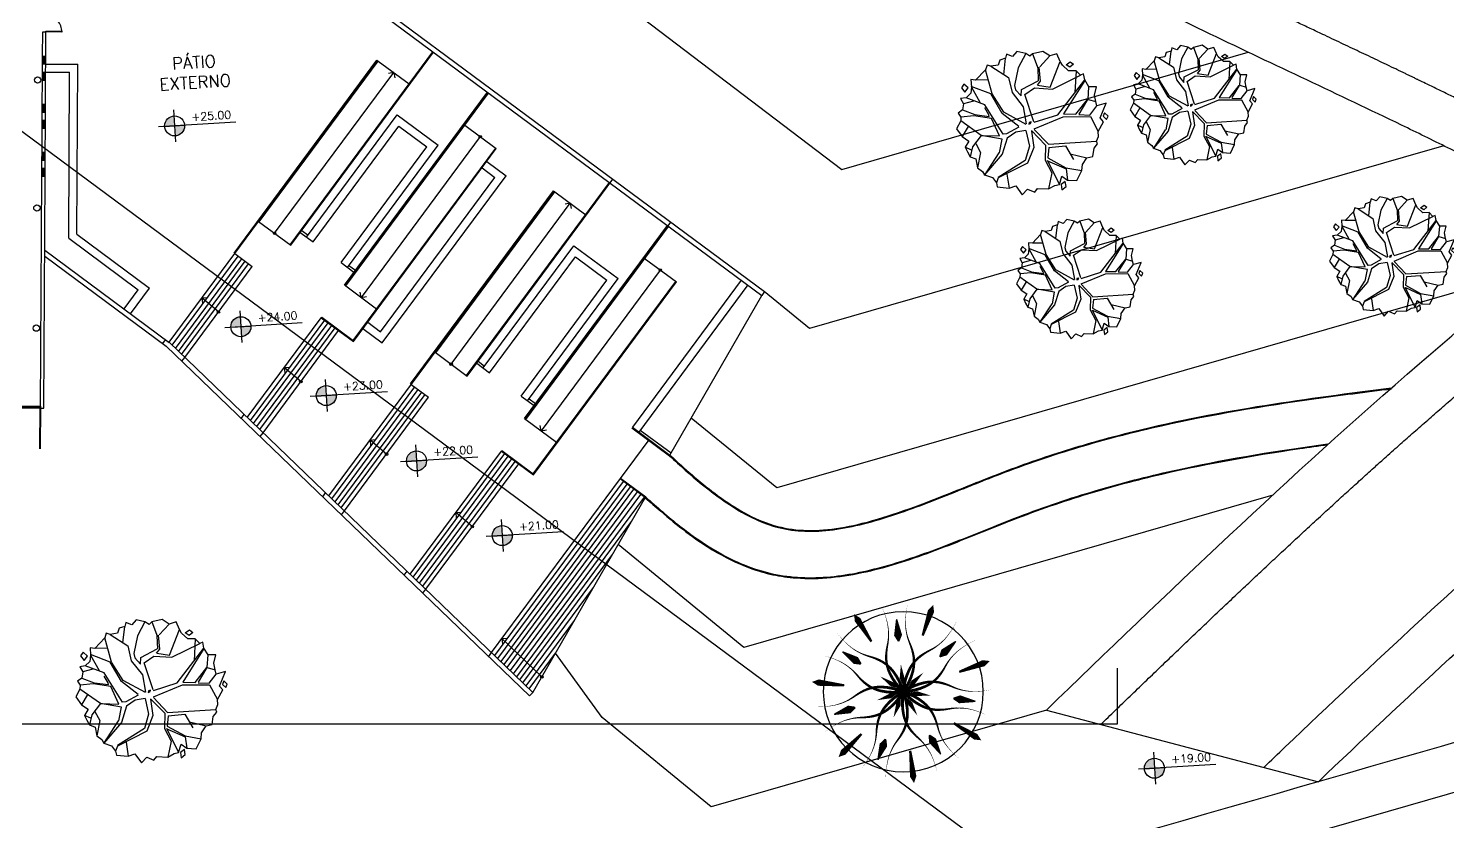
# Model space of a CAD drawing. Header units: millimetres. Extents: x 55520 to 96084, y -58491 to -49645.
# Drawn here: x 61854.9 to 61943.6, y -57642.3 to -57592.8 of the extents above; entities that cross this region are included whole.
import ezdxf
from ezdxf.enums import TextEntityAlignment as Align

# ---------------------------------------------------------------- set-up
doc = ezdxf.new("R2010")
doc.units = ezdxf.units.MM
for name, color, linetype in [('Alvenaria Corte', 30, 'Continuous'), ('Alvenaria Vista', 40, 'Continuous'), ('ARQ-COTAS', 1, 'Continuous'), ('ARQ-SÍMBOLOS', 2, 'Continuous'), ('ARQ-TEXTO2', 2, 'Continuous'), ('ARQ-TEXTO3', 3, 'Continuous'), ('Caminhos Principais', 13, 'Continuous'), ('Curvas de Nível', 10, 'Continuous'), ('Edificações', 6, 'Continuous'), ('Esquadrias', 241, 'Continuous'), ('Limite Terreno', 20, 'Continuous'), ('Linha Fina', 100, 'Continuous'), ('Pilares', 181, 'Continuous'), ('Árvores Existentes', 114, 'Continuous')]:
    doc.layers.add(name, color=color, linetype=linetype)
doc.styles.add('ATTR', font='romans.shx', dxfattribs={"width": 0.8, "height": 0.470416})
doc.styles.add('ROMANS', font='romans.shx')

# ---------------------------------------------------------------- blocks, each defined once
blk = doc.blocks.new('árvore_media')
for p, q in [((55225.381, -51940.374), (55225.536, -51939.525)), ((55226.592, -51939.352), (55226.154, -51940.062)), ((55226.948, -51939.383), (55227.191, -51940.176)), ((55227.285, -51940.084), (55227.836, -51939.546)), ((55224.565, -51940.6), (55223.903, -51940.572)), ((55224.719, -51941.335), (55224.455, -51940.062)), ((55224.742, -51939.893), (55225.624, -51940.543)), ((55225.624, -51940.543), (55225.757, -51941.335)), ((55226.154, -51940.062), (55225.911, -51940.968)), ((55227.169, -51940.798), (55227.191, -51940.119)), ((55227.235, -51940.091), (55227.257, -51940.826)), ((55227.765, -51941.166), (55228.36, -51939.864)), ((55229.155, -51940.402), (55229.022, -51941.533)), ((55224.653, -51941.335), (55223.66, -51940.883)), ((55223.66, -51940.911), (55224.057, -51941.731)), ((55225.911, -51940.968), (55225.955, -51941.194)), ((55225.955, -51941.194), (55226.22, -51941.533)), ((55226.22, -51941.533), (55226.264, -51941.194)), ((55226.264, -51941.194), (55227.147, -51940.798)), ((55226.419, -51941.477), (55226.948, -51941.166)), ((55226.948, -51941.166), (55227.875, -51941.279)), ((55227.257, -51940.826), (55227.08, -51941.024)), ((55227.103, -51941.024), (55227.765, -51941.166)), ((55227.875, -51941.279), (55229.375, -51940.656)), ((55228.073, -51942.637), (55229.574, -51940.911)), ((55229.574, -51940.939), (55228.36, -51942.608)), ((55229.684, -51941.929), (55229.773, -51941.279)), ((55223.131, -51942.071), (55223.749, -51942.354)), ((55223.726, -51941.646), (55223.197, -51941.76)), ((55224.3, -51941.873), (55223.351, -51941.449)), ((55225.161, -51943.457), (55224.3, -51941.873)), ((55224.477, -51942.41), (55224.3, -51942.043)), ((55225.183, -51942.382), (55224.653, -51941.335)), ((55225.271, -51942.325), (55224.719, -51941.335)), ((55225.757, -51941.335), (55226.286, -51942.099)), ((55226.794, -51942.919), (55226.419, -51941.477)), ((55229, -51942.665), (55229.662, -51941.929)), ((55229.662, -51941.929), (55229.155, -51942.665)), ((55229.684, -51941.929), (55230.081, -51942.071)), ((55224.013, -51943.457), (55222.998, -51942.637)), ((55223.704, -51942.41), (55223.02, -51942.439)), ((55224.609, -51942.608), (55223.704, -51942.41)), ((55223.749, -51942.354), (55224.499, -51942.495)), ((55224.499, -51942.495), (55224.477, -51942.41)), ((55224.962, -51943.542), (55224.609, -51942.608)), ((55225.999, -51943.117), (55225.183, -51942.382)), ((55226.396, -51943.033), (55225.271, -51942.325)), ((55226.286, -51942.099), (55226.396, -51943.004)), ((55226.794, -51943.287), (55228.338, -51942.75)), ((55226.816, -51942.948), (55228.073, -51942.637)), ((55228.338, -51942.75), (55229.75, -51942.835)), ((55228.36, -51942.608), (55229, -51942.665)), ((55229.155, -51942.693), (55229.728, -51942.75)), ((55229.728, -51942.75), (55230.126, -51942.297)), ((55223.373, -51942.948), (55223.02, -51943.457)), ((55224.013, -51943.457), (55223.528, -51944.023)), ((55225.095, -51943.712), (55224.013, -51943.457)), ((55224.035, -51943.457), (55224.962, -51943.542)), ((55225.337, -51943.457), (55225.161, -51943.457)), ((55225.999, -51943.146), (55225.337, -51943.457)), ((55225.823, -51943.4), (55225.359, -51943.683)), ((55226.352, -51943.344), (55225.823, -51943.4)), ((55226.352, -51943.344), (55226.485, -51944.164)), ((55226.639, -51943.372), (55227.323, -51944.164)), ((55226.639, -51943.4), (55226.705, -51944.249)), ((55226.794, -51943.316), (55227.478, -51944.136)), ((55229.75, -51942.835), (55230.104, -51943.627)), ((55223.462, -51944.192), (55223.153, -51944.023)), ((55223.528, -51944.023), (55223.373, -51944.532)), ((55223.704, -51943.853), (55223.925, -51944.334)), ((55224.918, -51944.419), (55225.095, -51943.712)), ((55225.359, -51943.683), (55225.05, -51944.504)), ((55226.485, -51944.164), (55226.22, -51944.9)), ((55226.705, -51944.249), (55226.33, -51945.041)), ((55227.323, -51944.164), (55227.257, -51944.956)), ((55227.478, -51944.136), (55229.993, -51944.136)), ((55227.5, -51944.306), (55228.36, -51944.277)), ((55228.36, -51944.277), (55228.735, -51945.013)), ((55223.925, -51944.334), (55223.726, -51945.126)), ((55224.057, -51945.55), (55224.896, -51944.419)), ((55225.05, -51944.504), (55224.057, -51945.522)), ((55226.22, -51944.9), (55224.764, -51945.692)), ((55227.257, -51944.956), (55227.566, -51945.635)), ((55227.367, -51944.956), (55227.919, -51946.258)), ((55227.389, -51944.985), (55228.316, -51945.465)), ((55227.5, -51944.306), (55227.411, -51944.843)), ((55227.411, -51944.843), (55228.316, -51945.409)), ((55228.581, -51944.702), (55229.442, -51944.956)), ((55224.764, -51945.72), (55224.653, -51945.975)), ((55226.33, -51945.041), (55224.764, -51945.72)), ((55225.227, -51945.55), (55225.293, -51946.286)), ((55227.566, -51945.635), (55227.345, -51946.456)), ((55228.316, -51945.409), (55229.133, -51945.607)), ((55228.316, -51945.465), (55228.36, -51946.059))]:
    blk.add_line(p, q)
for points in [[(55223.903, -51940.572), (55223.663, -51940.526), (55223.66, -51940.911), (55223.608, -51941.233), (55223.351, -51941.449), (55223.056, -51941.48), (55223.197, -51941.76), (55223.131, -51942.071), (55222.891, -51942.223), (55223.02, -51942.439), (55222.998, -51942.637), (55222.753, -51943.036), (55223.02, -51943.457), (55223.36, -51943.708), (55223.153, -51944.023), (55223.249, -51944.274), (55223.373, -51944.532), (55223.663, -51944.663), (55223.726, -51945.126), (55223.966, -51945.335), (55224.057, -51945.522), (55224.463, -51945.688), (55224.653, -51945.975), (55224.684, -51946.183), (55225.293, -51946.286), (55225.649, -51946.183), (55225.952, -51946.678), (55226.256, -51946.395), (55226.614, -51946.572), (55226.78, -51946.395), (55227.345, -51946.456), (55227.69, -51946.289), (55227.919, -51946.258), (55228.076, -51945.83), (55228.36, -51946.059), (55228.849, -51946.113), (55229.133, -51945.607), (55229.18, -51945.299), (55229.442, -51944.956), (55229.759, -51944.91), (55229.841, -51944.486), (55230.035, -51944.274), (55229.993, -51944.136), (55230.117, -51943.885), (55230.104, -51943.627), (55230.421, -51943.142), (55230.255, -51942.93), (55230.614, -51942.188), (55230.126, -51942.297), (55230.081, -51942.071), (55230.035, -51941.728), (55230.172, -51941.304), (55229.773, -51941.279), (55229.574, -51940.911), (55229.538, -51940.596), (55229.375, -51940.656), (55229.155, -51940.402), (55228.766, -51940.384), (55228.462, -51940.066), (55228.36, -51939.864), (55228.214, -51939.465), (55227.836, -51939.546), (55227.497, -51939.288), (55226.948, -51939.383), (55226.807, -51939.5), (55226.592, -51939.352), (55226.145, -51939.217), (55225.897, -51939.465), (55225.594, -51939.323), (55225.536, -51939.525), (55225.235, -51939.606), (55225.125, -51939.854), (55224.742, -51939.893), (55224.546, -51939.818), (55224.455, -51940.062)], [(55228.653, -51940.062), (55228.873, -51939.921), (55229.05, -51940.062), (55228.851, -51940.204)], [(55223.277, -51940.738), (55223.139, -51940.915), (55223.304, -51941.162), (55223.498, -51940.95)], [(55230.503, -51942.683), (55230.421, -51942.859), (55230.586, -51943.036), (55230.669, -51942.859)], [(55226.661, -51942.919), (55226.551, -51942.948), (55226.529, -51943.033), (55226.617, -51943.004)], [(55228.239, -51946.123), (55228.018, -51946.265), (55228.04, -51946.547), (55228.261, -51946.378)]]:
    blk.add_lwpolyline(points, close=True)
at = {"style": 'ATTR', "width": 0.8, "flags": 9}
blk.add_attdef('ESTCODE', (55226.661, -51942.919), '', height=0.0000158, dxfattribs=at)
blk = doc.blocks.new('tree 24')
at = {"flags": 128}
for points in [[(-1.101, 2.65, 0, 0.2, 0), (-1.022, 2.46, 0.2, 0.07, 0), (-0.712, 1.713, 0, 0, 0)], [(0, 0, 0.1, 0.0832, -0.09359), (-0.34, 0.625, 0.0832, 0.07, -0.120632), (-0.379, 1.179, 0.07, 0.0494, -0.042982), (-0.296, 1.499, 0.0494, 0.03, 0.045506), (-0.219, 1.801, 0.03, 0.0165, 0.065495), (-0.206, 2.23, 0.0165, 0, 0.053115), (-0.316, 2.747, 0, 0, 0)], [(0, 0, 0.1, 0.0832, 0.09359), (0.384, 0.599, 0.0832, 0.07, 0.120632), (0.464, 1.148, 0.07, 0.0494, 0.042982), (0.405, 1.473, 0.0494, 0.03, -0.045506), (0.35, 1.78, 0.03, 0.0165, -0.065495), (0.369, 2.209, 0.0165, 0, -0.053115), (0.516, 2.716, 0, 0, 0)], [(0.047, 1.576, 0.05, 0.25, 0), (0.053, 1.775, 0.25, 0.04, 0), (0.068, 2.275, 0, 0, 0)], [(1.385, 2.513, 0, 0.2, 0), (1.286, 2.333, 0.2, 0.07, 0), (0.896, 1.625, 0, 0, 0)], [(0, 0, 0.1, 0.0832, 0.09359), (-0.228, 0.674, 0.0832, 0.07, 0.120632), (-0.608, 1.079, 0.07, 0.0494, 0.042982), (-0.899, 1.235, 0.0494, 0.03, -0.045506), (-1.174, 1.383, 0.03, 0.0165, -0.065495), (-1.497, 1.666, 0.0165, 0, -0.053115), (-1.802, 2.097, 0, 0, 0)], [(0, 0, 0.1, 0.0832, -0.09359), (0.277, 0.655, 0.0832, 0.07, -0.120632), (0.685, 1.031, 0.07, 0.0494, -0.042982), (0.987, 1.166, 0.0494, 0.03, 0.045506), (1.272, 1.294, 0.03, 0.0165, 0.065495), (1.615, 1.552, 0.0165, 0, 0.053115), (1.95, 1.96, 0, 0, 0)], [(0, 0, 0.1, 0.0832, -0.09359), (-0.7, 0.124, 0.0832, 0.07, -0.120632), (-1.158, 0.439, 0.07, 0.0494, -0.042982), (-1.356, 0.703, 0.0494, 0.03, 0.045506), (-1.544, 0.952, 0.03, 0.0165, 0.065495), (-1.872, 1.229, 0.0165, 0, 0.053115), (-2.344, 1.465, 0, 0, 0)], [(-1.203, 1.019, 0.05, 0.25, 0), (-1.355, 1.148, 0.25, 0.04, 0), (-1.737, 1.471, 0, 0, 0)], [(0, 0, 0.1, 0.0832, 0.09359), (0.708, 0.073, 0.0832, 0.07, 0.120632), (1.187, 0.353, 0.07, 0.0494, 0.042982), (1.404, 0.602, 0.0494, 0.03, -0.045506), (1.61, 0.837, 0.03, 0.0165, -0.065495), (1.957, 1.089, 0.0165, 0, -0.053115), (2.445, 1.29, 0, 0, 0)], [(1.261, 0.946, 0.05, 0.25, 0), (1.421, 1.066, 0.25, 0.04, 0), (1.821, 1.366, 0, 0, 0)], [(-2.758, 0.791, 0, 0.2, 0), (-2.561, 0.735, 0.2, 0.07, 0), (-1.783, 0.512, 0, 0, 0)], [(0.005, 0.214, 0, 0.15, 0), (0.011, 0.428, 0.15, 0, 0), (0.021, 0.861, 0, 0, 0)], [(-0.164, 0.137, 0, 0.15, 0), (-0.328, 0.275, 0.15, 0, 0), (-0.66, 0.554, 0, 0, 0)], [(0.17, 0.129, 0, 0.15, 0), (0.341, 0.258, 0.15, 0, 0), (0.687, 0.52, 0, 0, 0)], [(2.828, 0.484, 0, 0.2, 0), (2.626, 0.449, 0.2, 0.07, 0), (1.829, 0.313, 0, 0, 0)], [(0, 0, 0.1, 0.0832, 0.09359), (-0.669, 0.242, 0.0832, 0.07, 0.120632), (-1.222, 0.197, 0.07, 0.0494, 0.042982), (-1.526, 0.067, 0.0494, 0.03, -0.045506), (-1.813, -0.055, 0.03, 0.0165, -0.065495), (-2.236, -0.132, 0.0165, 0, -0.053115), (-2.763, -0.101, 0, 0, 0)], [(0, 0, 0.1, 0.0832, -0.09359), (-0.534, -0.47, 0.0832, 0.07, -0.120632), (-1.065, -0.632, 0.07, 0.0494, -0.042982), (-1.395, -0.622, 0.0494, 0.03, 0.045506), (-1.707, -0.614, 0.03, 0.0165, 0.065495), (-2.128, -0.697, 0.0165, 0, 0.053115), (-2.607, -0.919, 0, 0, 0)], [(0, 0, 0.1, 0.0832, 0.09359), (-0.606, -0.372, 0.0832, 0.07, 0.120632), (-0.916, -0.833, 0.07, 0.0494, 0.042982), (-1.004, -1.151, 0.0494, 0.03, -0.045506), (-1.087, -1.452, 0.03, 0.0165, -0.065495), (-1.291, -1.83, 0.0165, 0, -0.053115), (-1.643, -2.223, 0, 0, 0)], [(0, 0, 0.1, 0.0832, -0.09359), (0.035, -0.711, 0.0832, 0.07, -0.120632), (-0.17, -1.227, 0.07, 0.0494, -0.042982), (-0.384, -1.478, 0.0494, 0.03, 0.045506), (-0.584, -1.717, 0.03, 0.0165, 0.065495), (-0.781, -2.099, 0.0165, 0, 0.053115), (-0.907, -2.612, 0, 0, 0)], [(-0.21, -0.042, 0, 0.15, 0), (-0.419, -0.085, 0.15, 0, 0), (-0.845, -0.171, 0, 0, 0)], [(0, 0, 0.1, 0.0832, 0.09359), (-0.087, -0.706, 0.0832, 0.07, 0.120632), (0.08, -1.236, 0.07, 0.0494, 0.042982), (0.275, -1.503, 0.0494, 0.03, -0.045506), (0.457, -1.756, 0.03, 0.0165, -0.065495), (0.626, -2.15, 0.0165, 0, -0.053115), (0.714, -2.671, 0, 0, 0)], [(0, 0, 0.1, 0.0832, -0.09359), (0.685, 0.192, 0.0832, 0.07, -0.120632), (1.234, 0.107, 0.07, 0.0494, -0.042982), (1.527, -0.045, 0.0494, 0.03, 0.045506), (1.804, -0.188, 0.03, 0.0165, 0.065495), (2.22, -0.295, 0.0165, 0, 0.053115), (2.748, -0.303, 0, 0, 0)], [(0, 0, 0.1, 0.0832, -0.09359), (0.577, -0.416, 0.0832, 0.07, -0.120632), (0.853, -0.898, 0.07, 0.0494, -0.042982), (0.917, -1.222, 0.0494, 0.03, 0.045506), (0.978, -1.528, 0.03, 0.0165, 0.065495), (1.154, -1.919, 0.0165, 0, 0.053115), (1.476, -2.338, 0, 0, 0)], [(0, 0, 0.1, 0.0832, 0.09359), (0.498, -0.508, 0.0832, 0.07, 0.120632), (1.016, -0.708, 0.07, 0.0494, 0.042982), (1.346, -0.722, 0.0494, 0.03, -0.045506), (1.658, -0.737, 0.03, 0.0165, -0.065495), (2.071, -0.851, 0.0165, 0, -0.053115), (2.533, -1.107, 0, 0, 0)], [(0.207, -0.053, 0, 0.15, 0), (0.415, -0.106, 0.15, 0, 0), (0.835, -0.213, 0, 0, 0)], [(-1.546, -0.305, 0.05, 0.25, 0), (-1.743, -0.344, 0.25, 0.04, 0), (-2.233, -0.44, 0, 0, 0)], [(-0.098, -0.19, 0, 0.15, 0), (-0.195, -0.381, 0.15, 0, 0), (-0.393, -0.767, 0, 0, 0)], [(0.088, -0.195, 0, 0.15, 0), (0.176, -0.39, 0.15, 0, 0), (0.354, -0.785, 0, 0, 0)], [(1.526, -0.396, 0.05, 0.25, 0), (1.719, -0.447, 0.25, 0.04, 0), (2.203, -0.572, 0, 0, 0)], [(-2.338, -1.663, 0, 0.2, 0), (-2.171, -1.544, 0.2, 0.07, 0), (-1.512, -1.075, 0, 0, 0)], [(-0.726, -1.399, 0.05, 0.25, 0), (-0.818, -1.577, 0.25, 0.04, 0), (-1.048, -2.021, 0, 0, 0)], [(0.641, -1.44, 0.05, 0.25, 0), (0.723, -1.623, 0.25, 0.04, 0), (0.926, -2.079, 0, 0, 0)], [(2.142, -1.91, 0, 0.2, 0), (1.988, -1.773, 0.2, 0.07, 0), (1.385, -1.235, 0, 0, 0)], [(-0.158, -2.865, 0, 0.2, 0), (-0.146, -2.66, 0.2, 0.07, 0), (-0.102, -1.853, 0, 0, 0)]]:
    blk.add_lwpolyline(points, format="xyseb", dxfattribs=at)
blk.add_circle((0, 0), 2.5)
blk = doc.blocks.new('Nível_Planta')
at = {"layer": 'ARQ-SÍMBOLOS', "ltscale": 0.1}
h = blk.add_hatch(color=1, dxfattribs=at)
h.dxf.hatch_style = 1
h.paths.add_polyline_path([(-0.25, 0), (0, 0), (0, 0.25, 0.414214)])
h.paths.add_polyline_path([(0.25, 0), (0, 0), (0, -0.25, 0.414214)])
at = {"layer": 'ARQ-SÍMBOLOS', "color": 1}
for p, q in [((0, 0.4), (0, -0.4)), ((1.535, 0), (-0.4, 0))]:
    blk.add_line(p, q, dxfattribs=at)
at = {"layer": 'ARQ-SÍMBOLOS', "color": 1, "ltscale": 0.1}
blk.add_line((-0.25, 0), (0.25, 0), dxfattribs=at)
at = {"layer": 'ARQ-SÍMBOLOS', "color": 1}
blk.add_circle((0, 0), 0.25, dxfattribs=at)
at = {"layer": 'ARQ-TEXTO2', "style": 'ROMANS'}
blk.add_attdef('NIVEL-ACABADO', text='', height=0.2, dxfattribs=at).set_placement((0.432, 0.034), align=Align.BOTTOM_LEFT)

msp = doc.modelspace()

# ---------------------------------------------------------------- linework, layer by layer
at = {"layer": 'Alvenaria Corte'}
for p, q in [((61855.827, -57594.518), (61855.835, -57593.018)), ((61855.835, -57593.018), (61856.035, -57593.019)), ((61856.027, -57594.519), (61856.035, -57593.019)), ((61855.827, -57594.518), (61856.027, -57594.519)), ((61855.821, -57595.518), (61855.824, -57595.018)), ((61855.821, -57595.518), (61856.021, -57595.519)), ((61855.824, -57595.018), (61856.024, -57595.019)), ((61856.021, -57595.519), (61856.024, -57595.019)), ((61855.811, -57597.518), (61855.819, -57596.018)), ((61855.819, -57596.018), (61856.019, -57596.019)), ((61856.011, -57597.519), (61856.019, -57596.019)), ((61855.811, -57597.518), (61856.011, -57597.519)), ((61855.805, -57598.518), (61855.808, -57598.018)), ((61855.805, -57598.518), (61856.005, -57598.519)), ((61855.808, -57598.018), (61856.008, -57598.019)), ((61856.005, -57598.519), (61856.008, -57598.019)), ((61855.795, -57600.518), (61855.803, -57599.018)), ((61855.803, -57599.018), (61856.003, -57599.019)), ((61855.995, -57600.519), (61856.003, -57599.019)), ((61855.789, -57601.518), (61855.792, -57601.018)), ((61855.792, -57601.018), (61855.992, -57601.019)), ((61855.795, -57600.518), (61855.995, -57600.519)), ((61855.989, -57601.519), (61855.992, -57601.019)), ((61855.709, -57616.518), (61855.787, -57602.018)), ((61855.787, -57602.018), (61855.987, -57602.019)), ((61855.789, -57601.518), (61855.989, -57601.519)), ((61855.909, -57616.519), (61855.987, -57602.019)), ((61855.709, -57616.518), (61855.909, -57616.519))]:
    msp.add_line(p, q, dxfattribs=at)
at = {"layer": 'Alvenaria Vista'}
for p, q in [((61856.125, -57576.036), (61900.93, -57609.219)), ((61867.837, -57606.86), (61876.764, -57594.806)), ((61871.333, -57606.339), (61880.261, -57594.285)), ((61876.804, -57594.836), (61878.733, -57596.264)), ((61874.731, -57608.855), (61883.659, -57596.801)), ((61882.211, -57598.84), (61884.18, -57600.298)), ((61875.252, -57612.352), (61884.18, -57600.298)), ((61882.365, -57614.509), (61891.471, -57602.214)), ((61873.709, -57621.997), (61887.796, -57602.976)), ((61887.836, -57603.006), (61889.765, -57604.435)), ((61869.324, -57604.851), (61871.333, -57606.339)), ((61885.982, -57617.188), (61895.088, -57604.893)), ((61855.96, -57607.023), (61863.551, -57612.646)), ((61863.731, -57612.403), (61867.837, -57606.86)), ((61893.421, -57607.143), (61895.43, -57608.631)), ((61874.771, -57608.885), (61876.7, -57610.313)), ((61886.503, -57620.684), (61895.43, -57608.631)), ((61895.027, -57619.448), (61900.78, -57609.482)), ((61900.93, -57609.219), (61900.78, -57609.482)), ((61868.621, -57617.105), (61873.243, -57610.864)), ((61873.243, -57610.864), (61875.252, -57612.352)), ((61886.264, -57634.486), (61863.551, -57612.646)), ((61880.356, -57613.021), (61882.365, -57614.509)), ((61886.022, -57617.217), (61887.95, -57618.646)), ((61883.884, -57631.781), (61893.73, -57618.487)), ((61878.796, -57626.889), (61884.494, -57619.197)), ((61884.494, -57619.197), (61886.503, -57620.684)), ((61893.494, -57622.112), (61891.912, -57620.941)), ((61886.472, -57634.269), (61893.491, -57622.11)), ((61886.264, -57634.486), (61886.472, -57634.269))]:
    msp.add_line(p, q, dxfattribs=at)
at = {"layer": 'Alvenaria Vista', "color": 1}
for p, q in [((61855.824, -57595.018), (61855.827, -57594.518)), ((61856.024, -57595.019), (61856.027, -57594.519)), ((61855.819, -57596.018), (61855.821, -57595.518)), ((61856.019, -57596.019), (61856.021, -57595.519)), ((61856.021, -57595.519), (61857.521, -57595.527)), ((61856.024, -57595.019), (61858.024, -57595.03)), ((61857.466, -57605.899), (61857.521, -57595.527)), ((61857.967, -57605.648), (61858.024, -57595.03)), ((61855.808, -57598.018), (61855.811, -57597.518)), ((61856.008, -57598.019), (61856.011, -57597.519)), ((61855.803, -57599.018), (61855.805, -57598.518)), ((61856.003, -57599.019), (61856.005, -57598.519)), ((61872.33, -57605.833), (61877.985, -57598.199)), ((61877.985, -57598.199), (61880.538, -57600.09)), ((61872.732, -57606.13), (61878.089, -57598.898)), ((61878.089, -57598.898), (61879.839, -57600.194)), ((61874.483, -57607.427), (61879.839, -57600.194)), ((61874.884, -57607.724), (61880.538, -57600.09)), ((61855.792, -57601.018), (61855.795, -57600.518)), ((61855.992, -57601.019), (61855.995, -57600.519)), ((61883.585, -57601.102), (61884.79, -57601.994)), ((61855.787, -57602.018), (61855.789, -57601.518)), ((61855.987, -57602.019), (61855.989, -57601.519)), ((61877.053, -57612.441), (61884.79, -57601.994)), ((61883.287, -57601.504), (61884.091, -57602.099)), ((61876.949, -57611.742), (61884.091, -57602.099)), ((61871.929, -57605.535), (61872.732, -57606.13)), ((61872.018, -57605.415), (61872.42, -57605.712)), ((61857.466, -57605.899), (61861.81, -57609.116)), ((61857.967, -57605.648), (61862.509, -57609.012)), ((61883.362, -57614.003), (61889.016, -57606.369)), ((61889.016, -57606.369), (61891.789, -57608.422)), ((61863.928, -57612.591), (61868.053, -57607.02)), ((61864.124, -57612.78), (61868.27, -57607.181)), ((61864.32, -57612.969), (61868.487, -57607.342)), ((61867.837, -57606.86), (61868.921, -57607.663)), ((61883.764, -57614.301), (61889.121, -57607.068)), ((61889.121, -57607.068), (61891.089, -57608.527)), ((61864.516, -57613.157), (61868.704, -57607.503)), ((61864.712, -57613.346), (61868.921, -57607.663)), ((61874.483, -57607.427), (61875.286, -57608.022)), ((61874.974, -57607.604), (61875.375, -57607.901)), ((61860.919, -57610.32), (61861.81, -57609.116)), ((61861.321, -57610.617), (61862.509, -57609.012)), ((61885.733, -57615.759), (61891.089, -57608.527)), ((61886.135, -57616.057), (61891.789, -57608.422)), ((61899.485, -57608.523), (61892.681, -57617.71)), ((61899.887, -57608.82), (61893.083, -57618.008)), ((61868.818, -57617.293), (61873.46, -57611.025)), ((61869.014, -57617.482), (61873.677, -57611.186)), ((61869.21, -57617.671), (61873.894, -57611.346)), ((61869.406, -57617.859), (61874.111, -57611.507)), ((61869.602, -57618.048), (61874.328, -57611.668)), ((61875.847, -57611.548), (61877.053, -57612.441)), ((61876.145, -57611.147), (61876.949, -57611.742)), ((61883.05, -57613.585), (61883.452, -57613.883)), ((61882.961, -57613.706), (61883.764, -57614.301)), ((61873.905, -57622.185), (61879.085, -57615.191)), ((61874.101, -57622.374), (61879.302, -57615.352)), ((61878.868, -57615.03), (61879.953, -57615.834)), ((61874.298, -57622.563), (61879.519, -57615.512)), ((61874.494, -57622.752), (61879.736, -57615.673)), ((61874.69, -57622.94), (61879.953, -57615.834)), ((61885.733, -57615.759), (61886.537, -57616.354)), ((61886.224, -57615.936), (61886.626, -57616.234)), ((61830.91, -57616.386), (61855.709, -57616.518)), ((61892.681, -57617.71), (61895.027, -57619.448)), ((61893.172, -57617.887), (61895.103, -57619.317)), ((61878.993, -57627.078), (61884.711, -57619.357)), ((61879.189, -57627.266), (61884.928, -57619.518)), ((61879.385, -57627.455), (61885.145, -57619.679)), ((61879.581, -57627.644), (61885.361, -57619.839)), ((61879.778, -57627.832), (61885.578, -57620)), ((61884.08, -57631.97), (61892.129, -57621.102)), ((61884.276, -57632.158), (61892.346, -57621.262)), ((61884.473, -57632.347), (61892.563, -57621.423)), ((61884.669, -57632.536), (61892.78, -57621.584)), ((61884.865, -57632.724), (61892.997, -57621.744)), ((61885.061, -57632.913), (61893.214, -57621.905)), ((61885.258, -57633.102), (61893.431, -57622.066)), ((61885.454, -57633.291), (61892.629, -57623.602)), ((61885.65, -57633.479), (61891.442, -57625.659)), ((61885.846, -57633.668), (61890.255, -57627.715)), ((61886.043, -57633.857), (61889.068, -57629.772)), ((61886.239, -57634.045), (61887.881, -57631.828))]:
    msp.add_line(p, q, dxfattribs=at)
at = {"layer": 'Alvenaria Vista'}
msp.add_open_spline([(61981.359, -57626.656), (61918.769, -57644.683), (61856.179, -57662.71), (61793.589, -57680.737), (61783.414, -57682.297), (61773.24, -57683.856), (61763.065, -57685.416), (61750.557, -57683.948), (61738.048, -57682.481), (61725.54, -57681.013), (61717.185, -57673.861), (61708.83, -57666.708), (61700.476, -57659.555), (61697.186, -57602.649), (61693.897, -57545.743), (61690.608, -57488.837), (61688.889, -57469.565), (61687.17, -57450.292), (61685.452, -57431.019)], degree=3, knots=[20.322416, 20.322416, 20.322416, 20.322416, 21.305376, 21.305376, 21.305376, 22.305376, 22.305376, 22.305376, 23.305376, 23.305376, 23.305376, 24.305376, 24.305376, 24.305376, 25.305376, 25.305376, 25.305376, 25.593369, 25.593369, 25.593369, 25.593369], dxfattribs=at)
at = {"layer": 'Alvenaria Vista', "color": 1}
for points, knots in [([(61895.027, -57619.448), (61895.491, -57619.878), (61895.951, -57620.294), (61897.36, -57621.505), (61898.302, -57622.227), (61899.85, -57623.165), (61900.462, -57623.468), (61901.673, -57623.911), (61902.267, -57624.047), (61903.531, -57624.176), (61904.194, -57624.168), (61905.58, -57624.027), (61906.303, -57623.893), (61908.731, -57623.293), (61910.528, -57622.619), (61913.428, -57621.468), (61914.498, -57621.03), (61916.285, -57620.342), (61916.995, -57620.081), (61918.406, -57619.59), (61919.11, -57619.358), (61921.213, -57618.703), (61922.605, -57618.319), (61926.759, -57617.289), (61929.494, -57616.771), (61934.862, -57615.919), (61937.495, -57615.581), (61940.113, -57615.255)], [2.068652, 2.068652, 2.068652, 2.068652, 3.863373, 3.863373, 7.577631, 7.577631, 10.04659, 10.04659, 12.515549, 12.515549, 14.984509, 14.984509, 17.453468, 17.453468, 23.011533, 23.011533, 26.179565, 26.179565, 28.249061, 28.249061, 30.318558, 30.318558, 34.457551, 34.457551, 42.735536, 42.735536, 50.854374, 50.854374, 50.854374, 50.854374]), ([(61893.491, -57622.11), (61893.808, -57622.398), (61894.128, -57622.682), (61895.48, -57623.845), (61896.544, -57624.67), (61898.432, -57625.813), (61899.219, -57626.208), (61900.504, -57626.677), (61900.978, -57626.816), (61901.938, -57627.02), (61902.42, -57627.087), (61904.375, -57627.232), (61905.845, -57627.058), (61908.755, -57626.405), (61910.199, -57625.924), (61913.062, -57624.857), (61914.48, -57624.269), (61916.665, -57623.407), (61917.447, -57623.109), (61919.005, -57622.553), (61919.781, -57622.293), (61922.106, -57621.564), (61923.648, -57621.142), (61928.26, -57620.031), (61931.317, -57619.493), (61934.965, -57618.958), (61935.552, -57618.875), (61936.139, -57618.794)], [2.690242, 2.690242, 2.690242, 2.690242, 3.860175, 3.860175, 7.575321, 7.575321, 10.054477, 10.054477, 11.431886, 11.431886, 12.809296, 12.809296, 17.002044, 17.002044, 21.194793, 21.194793, 25.387541, 25.387541, 27.777728, 27.777728, 30.167915, 30.167915, 34.94829, 34.94829, 44.509039, 44.509039, 46.342258, 46.342258, 46.342258, 46.342258])]:
    msp.add_open_spline(points, degree=3, knots=knots, dxfattribs=at)
at = {"layer": 'ARQ-COTAS'}
for points in [[(61755.107, -57530.09), (61757.268, -57527.172), (61923.011, -57649.927), (61920.85, -57652.845)], [(61922.967, -57632.755), (61922.967, -57636.247), (61690.832, -57636.247), (61690.832, -57632.755)]]:
    msp.add_lwpolyline(points, dxfattribs=at)
at = {"layer": 'Caminhos Principais'}
msp.add_line((61918.549, -57635.381), (61935.544, -57639.852), dxfattribs=at)
for points, weights, knots in [([(61979.177, -57591.492), (61978.246, -57591.95), (61977.321, -57592.421), (61973.457, -57594.456), (61970.578, -57596.131), (61967.762, -57597.905), (61967.76, -57597.906), (61967.758, -57597.907), (61967.756, -57597.909), (61967.589, -57598.014), (61967.421, -57598.12), (61967.254, -57598.225), (61966.612, -57598.63), (61965.853, -57598.646), (61965.194, -57598.268), (61965.021, -57598.169), (61964.848, -57598.07), (61964.674, -57597.971), (61964.674, -57597.97), (61964.673, -57597.97), (61964.672, -57597.969), (61962.412, -57596.674), (61960.128, -57595.386), (61955.691, -57592.96), (61953.544, -57591.818), (61949.533, -57589.774), (61947.69, -57588.865), (61943.995, -57587.08), (61942.143, -57586.201), (61934.904, -57582.779), (61929.553, -57580.27), (61919.436, -57574.904), (61914.678, -57572.05), (61908.697, -57567.505), (61907.026, -57566.104), (61904.296, -57563.527), (61903.191, -57562.386), (61901.104, -57560.002), (61900.118, -57558.755), (61898.248, -57556.147), (61897.364, -57554.788), (61894.577, -57550.08), (61892.895, -57546.503), (61890.017, -57538.945), (61888.819, -57534.963), (61886.839, -57526.754), (61886.058, -57522.529), (61884.997, -57515.169), (61884.639, -57512.055), (61884.068, -57505.844), (61883.854, -57502.747), (61883.351, -57492.959), (61883.266, -57486.291), (61883.257, -57470.189), (61883.418, -57460.778), (61883.145, -57448.135), (61883.031, -57444.877), (61882.696, -57438.892), (61882.495, -57436.164), (61882.041, -57431.434), (61881.813, -57429.429), (61881.297, -57425.448), (61881.01, -57423.467), (61880.571, -57420.639), (61880.435, -57419.785), (61880.295, -57418.931)], [1, 1, 1, 1, 1, 1, 1, 1, 1, 1, 1, 1, 0.904733183941, 0.904733183941, 1, 1, 1, 1, 1, 1, 1, 1, 1, 1, 1, 1, 1, 1, 1, 1, 1, 1, 1, 1, 1, 1, 1, 1, 1, 1, 1, 1, 1, 1, 1, 1, 1, 1, 1, 1, 1, 1, 1, 1, 1, 1, 1, 1, 1, 1, 1, 1, 1, 1, 1, 1], [379.708841, 379.708841, 379.708841, 379.708841, 382.707108, 382.707108, 392.331539, 392.331539, 392.331539, 392.339105, 392.339105, 392.339105, 392.910972, 392.910972, 392.910972, 393.993339, 393.993339, 393.993339, 394.59029, 394.59029, 394.59029, 394.592674, 394.592674, 394.592674, 402.38675, 402.38675, 409.486967, 409.486967, 415.413772, 415.413772, 421.340577, 421.340577, 438.631745, 438.631745, 455.922913, 455.922913, 463.154846, 463.154846, 468.556386, 468.556386, 473.957925, 473.957925, 479.359465, 479.359465, 492.011851, 492.011851, 504.664237, 504.664237, 517.316624, 517.316624, 526.499217, 526.499217, 535.68181, 535.68181, 555.577806, 555.577806, 583.894567, 583.894567, 593.739998, 593.739998, 601.99566, 601.99566, 608.068683, 608.068683, 614.141706, 614.141706, 616.779277, 616.779277, 616.779277, 616.779277]), ([(61921.943, -57636.274), (61925.74, -57632.611), (61929.563, -57628.945), (61936.664, -57622.343), (61939.917, -57619.395), (61946.864, -57613.358), (61950.576, -57610.271), (61954.409, -57607.305), (61954.41, -57607.304), (61954.412, -57607.303), (61954.413, -57607.302), (61954.814, -57606.992), (61955.214, -57606.682), (61955.615, -57606.372), (61956.159, -57605.951), (61956.438, -57605.321), (61956.385, -57604.634), (61956.331, -57603.948), (61955.957, -57603.369), (61955.354, -57603.037), (61954.909, -57602.793), (61954.465, -57602.549), (61954.02, -57602.305), (61954.02, -57602.304), (61954.019, -57602.304), (61954.018, -57602.303), (61952.224, -57601.318), (61950.418, -57600.349), (61947.138, -57598.648), (61945.668, -57597.908), (61942.684, -57596.438), (61941.174, -57595.71), (61936.604, -57593.53), (61933.507, -57592.083), (61927.309, -57589.117), (61924.207, -57587.598), (61916.921, -57583.784), (61912.777, -57581.413), (61905.615, -57576.57), (61902.529, -57574.188), (61898.443, -57570.394), (61897.258, -57569.204), (61894.987, -57566.712), (61893.907, -57565.412), (61891.865, -57562.73), (61890.901, -57561.346), (61888.173, -57557.082), (61886.571, -57554.091), (61883.743, -57547.891), (61882.517, -57544.681), (61879.169, -57534.381), (61877.618, -57527.029), (61876.136, -57516.793), (61875.794, -57513.915), (61875.232, -57508.197), (61875.013, -57505.353), (61874.5, -57496.876), (61874.351, -57491.294), (61874.169, -57473.902), (61874.466, -57462.341), (61874.133, -57447.91), (61874.015, -57444.752), (61873.676, -57438.909), (61873.47, -57436.218), (61873.012, -57431.668), (61872.791, -57429.799), (61872.292, -57426.047), (61872.015, -57424.168), (61871.572, -57421.354), (61871.421, -57420.423), (61871.266, -57419.491)], [1, 1, 1, 1, 1, 1, 1, 1, 1, 1, 1, 1, 1, 1, 0.919934982122, 0.919934982122, 1, 0.919934982122, 0.919934982122, 1, 1, 1, 1, 1, 1, 1, 1, 1, 1, 1, 1, 1, 1, 1, 1, 1, 1, 1, 1, 1, 1, 1, 1, 1, 1, 1, 1, 1, 1, 1, 1, 1, 1, 1, 1, 1, 1, 1, 1, 1, 1, 1, 1, 1, 1, 1, 1, 1, 1, 1, 1], [3.300707, 3.300707, 3.300707, 3.300707, 19.146239, 19.146239, 32.144713, 32.144713, 46.223275, 46.223275, 46.223275, 46.228431, 46.228431, 46.228431, 47.699367, 47.699367, 47.699367, 48.689646, 48.689646, 48.689646, 49.679925, 49.679925, 49.679925, 51.2199, 51.2199, 51.2199, 51.223127, 51.223127, 51.223127, 57.437436, 57.437436, 62.387255, 62.387255, 67.337074, 67.337074, 77.236711, 77.236711, 87.136349, 87.136349, 100.830346, 100.830346, 112.094135, 112.094135, 116.932256, 116.932256, 121.770377, 121.770377, 126.608498, 126.608498, 136.284741, 136.284741, 145.960983, 145.960983, 166.649698, 166.649698, 174.738056, 174.738056, 182.826415, 182.826415, 199.003131, 199.003131, 233.856655, 233.856655, 243.71926, 243.71926, 252.24399, 252.24399, 258.231325, 258.231325, 264.218659, 264.218659, 267.16835, 267.16835, 267.16835, 267.16835])]:
    msp.add_rational_spline(points, weights, degree=3, knots=knots, dxfattribs=at)
for points, knots in [([(61978.977, -57588.255), (61978.246, -57588.604), (61977.52, -57588.961), (61974.304, -57590.585), (61971.86, -57591.932), (61968.354, -57594.007), (61967.254, -57594.68), (61966.164, -57595.366), (61965.974, -57595.258), (61965.785, -57595.15), (61963.599, -57593.901), (61961.579, -57592.764), (61957.591, -57590.577), (61955.625, -57589.526), (61952.457, -57587.893), (61951.281, -57587.3), (61948.929, -57586.135), (61947.751, -57585.561), (61944.218, -57583.86), (61941.865, -57582.752), (61934.875, -57579.448), (61930.306, -57577.27), (61921.681, -57572.702), (61917.628, -57570.312), (61911.34, -57565.829), (61908.911, -57563.832), (61906.007, -57560.969), (61905.303, -57560.23), (61903.842, -57558.587), (61903.091, -57557.67), (61901.643, -57555.759), (61900.949, -57554.768), (61898.952, -57551.689), (61897.734, -57549.498), (61894.304, -57542.348), (61892.462, -57536.98), (61889.601, -57525.648), (61888.581, -57519.688), (61887.539, -57510.917), (61887.275, -57508.147), (61886.853, -57502.616), (61886.696, -57499.852), (61886.344, -57491.562), (61886.272, -57486.038), (61886.249, -57472.113), (61886.38, -57463.709), (61886.227, -57450.749), (61886.106, -57446.208), (61885.678, -57438.442), (61885.435, -57435.22), (61884.956, -57430.54), (61884.788, -57429.084), (61884.423, -57426.194), (61884.224, -57424.757), (61883.79, -57421.792), (61883.552, -57420.265), (61883.304, -57418.745)], [648.614193, 648.614193, 648.614193, 648.614193, 650.889407, 650.889407, 658.757579, 658.757579, 662.407647, 662.407647, 662.407647, 663.056384, 663.056384, 669.889763, 669.889763, 676.336178, 676.336178, 680.087669, 680.087669, 683.83916, 683.83916, 691.342143, 691.342143, 706.33883, 706.33883, 721.335517, 721.335517, 732.265083, 732.265083, 735.960166, 735.960166, 740.270303, 740.270303, 744.580441, 744.580441, 753.200717, 753.200717, 771.252696, 771.252696, 789.304676, 789.304676, 797.609708, 797.609708, 805.914741, 805.914741, 822.524807, 822.524807, 847.764431, 847.764431, 861.350402, 861.350402, 870.960246, 870.960246, 875.296697, 875.296697, 879.633148, 879.633148, 884.290599, 884.290599, 884.290599, 884.290599]), ([(61918.549, -57635.381), (61926.069, -57628.119), (61933.702, -57620.789), (61944.914, -57611.091), (61948.045, -57608.484), (61951.701, -57605.61), (61952.136, -57605.27), (61952.573, -57604.933), (61951.905, -57604.565), (61951.236, -57604.201), (61949.321, -57603.169), (61948.073, -57602.509), (61945.882, -57601.379), (61944.943, -57600.903), (61943.04, -57599.955), (61942.078, -57599.483), (61939.167, -57598.071), (61937.192, -57597.134), (61931.205, -57594.304), (61927.13, -57592.391), (61919.023, -57588.32), (61914.99, -57586.16), (61907.174, -57581.362), (61903.39, -57578.722), (61898.35, -57574.429), (61896.889, -57573.078), (61894.58, -57570.727), (61893.696, -57569.77), (61891.991, -57567.795), (61891.174, -57566.781), (61888.822, -57563.673), (61887.389, -57561.511), (61883.478, -57554.852), (61881.357, -57550.15), (61877.866, -57540.438), (61876.496, -57535.426), (61874.324, -57525.294), (61873.524, -57520.173), (61872.311, -57509.804), (61871.917, -57504.573), (61871.419, -57494.256), (61871.315, -57489.168), (61871.215, -57475.455), (61871.353, -57466.972), (61871.265, -57450.432), (61871.039, -57442.377), (61870.112, -57432.753), (61869.913, -57430.992), (61869.458, -57427.445), (61869.204, -57425.664), (61868.716, -57422.482), (61868.49, -57421.083), (61868.256, -57419.678)], [0, 0, 0, 0, 31.409672, 31.409672, 43.166399, 43.166399, 44.747182, 44.747182, 44.747182, 47.085017, 47.085017, 51.415951, 51.415951, 54.631835, 54.631835, 57.847718, 57.847718, 64.279485, 64.279485, 77.14302, 77.14302, 90.006555, 90.006555, 102.870089, 102.870089, 108.357779, 108.357779, 111.907941, 111.907941, 115.458102, 115.458102, 122.558426, 122.558426, 136.634764, 136.634764, 150.711102, 150.711102, 164.787441, 164.787441, 179.466026, 179.466026, 194.144612, 194.144612, 219.586913, 219.586913, 245.029215, 245.029215, 250.783382, 250.783382, 256.537549, 256.537549, 261.016004, 261.016004, 261.016004, 261.016004]), ([(61932.137, -57638.956), (61932.582, -57638.531), (61933.027, -57638.107), (61933.472, -57637.682), (61933.472, -57637.682), (61933.473, -57637.682), (61933.473, -57637.681), (61938.974, -57632.433), (61944.523, -57627.271), (61956.028, -57617.371), (61961.985, -57612.626), (61971.956, -57605.817), (61975.825, -57603.427), (61979.786, -57601.3)], [-1.859501, -1.859501, -1.859501, -1.859501, -0.001124, -0.001124, -0.001124, 0, 0, 0, 22.973646, 22.973646, 45.947292, 45.947292, 60.000087, 60.000087, 60.000087, 60.000087]), ([(61935.544, -57639.852), (61940.982, -57634.664), (61946.447, -57629.58), (61957.676, -57619.905), (61963.432, -57615.308), (61972.847, -57608.822), (61976.386, -57606.601), (61979.991, -57604.605)], [0, 0, 0, 0, 22.784988, 22.784988, 45.322968, 45.322968, 58.521279, 58.521279, 58.521279, 58.521279])]:
    msp.add_open_spline(points, degree=3, knots=knots, dxfattribs=at)
at = {"layer": 'Curvas de Nível', "color": 251}
for points in [[(61856.19, -57563.926), (61905.768, -57601.599), (61931.165, -57594.284)], [(61943.388, -57600.129), (61940.839, -57600.863), (61903.748, -57611.546), (61900.922, -57609.233)], [(61948.766, -57607.946), (61943.722, -57609.399), (61901.701, -57621.502), (61896.364, -57617.133)], [(61932.695, -57621.941), (61899.654, -57631.457), (61891.804, -57625.031)]]:
    msp.add_lwpolyline(points, dxfattribs=at)
at = {"layer": 'Curvas de Nível'}
msp.add_lwpolyline([(61918.549, -57635.381), (61897.607, -57641.413), (61890.786, -57635.829), (61887.881, -57631.828)], dxfattribs=at)
at = {"layer": 'Edificações'}
for p, q in [((61863.334, -57612.485), (61863.513, -57612.244)), ((61864.532, -57613.589), (61864.712, -57613.346)), ((61855.666, -57619.066), (61855.68, -57616.393)), ((61855.696, -57619.066), (61855.71, -57616.393)), ((61868.245, -57617.159), (61868.425, -57616.916)), ((61869.422, -57618.291), (61869.602, -57618.048)), ((61873.333, -57622.051), (61873.513, -57621.808)), ((61874.51, -57623.183), (61874.69, -57622.94)), ((61878.42, -57626.943), (61878.6, -57626.7)), ((61879.598, -57628.075), (61879.778, -57627.832)), ((61883.704, -57632.024), (61883.884, -57631.781))]:
    msp.add_line(p, q, dxfattribs=at)
at = {"layer": 'Esquadrias'}
for p, q in [((61855.899, -57595.018), (61855.902, -57594.518)), ((61855.949, -57595.019), (61855.952, -57594.519)), ((61855.894, -57596.018), (61855.896, -57595.518)), ((61855.944, -57596.019), (61855.946, -57595.519)), ((61855.883, -57598.018), (61855.886, -57597.518)), ((61855.933, -57598.019), (61855.936, -57597.519)), ((61855.878, -57599.018), (61855.88, -57598.518)), ((61855.928, -57599.019), (61855.93, -57598.519)), ((61855.867, -57601.018), (61855.87, -57600.518)), ((61855.917, -57601.019), (61855.92, -57600.519)), ((61855.862, -57602.018), (61855.864, -57601.518)), ((61855.912, -57602.019), (61855.914, -57601.519)), ((61830.985, -57616.311), (61855.71, -57616.443)), ((61831.035, -57616.261), (61855.71, -57616.393))]:
    msp.add_line(p, q, dxfattribs=at)
msp.add_lwpolyline([(61856.035, -57592.969), (61857.035, -57592.974), (61857.035, -57593.024), (61856.035, -57593.019)], close=True, dxfattribs=at)
at = {"layer": 'Limite Terreno'}
msp.add_lwpolyline([(61981.549, -57629.724), (61794.234, -57683.673), (61763.118, -57688.443), (61724.283, -57683.886), (61697.554, -57661.003), (61687.616, -57489.057), (61682.456, -57431.205)], dxfattribs=at)
at = {"layer": 'Linha Fina'}
for p, q in [((61856.123, -57576.407), (61900.78, -57609.482)), ((61867.796, -57606.83), (61876.724, -57594.776)), ((61869.365, -57604.881), (61876.804, -57594.836)), ((61871.293, -57606.309), (61880.221, -57594.255)), ((61876.724, -57594.776), (61876.804, -57594.836)), ((61870.329, -57605.595), (61877.769, -57595.55)), ((61877.769, -57595.55), (61877.441, -57595.614)), ((61877.769, -57595.55), (61877.832, -57595.877)), ((61874.691, -57608.825), (61883.619, -57596.771)), ((61874.771, -57608.885), (61883.699, -57596.831)), ((61875.242, -57612.282), (61884.14, -57600.268)), ((61883.175, -57599.554), (61875.736, -57609.599)), ((61878.828, -57615.001), (61887.756, -57602.947)), ((61882.325, -57614.48), (61891.253, -57602.426)), ((61887.756, -57602.947), (61887.836, -57603.006)), ((61880.397, -57613.051), (61887.836, -57603.006)), ((61881.361, -57613.765), (61888.8, -57603.72)), ((61888.8, -57603.72), (61888.473, -57603.784)), ((61888.8, -57603.72), (61888.864, -57604.048)), ((61885.941, -57617.158), (61894.869, -57605.104)), ((61886.022, -57617.217), (61894.949, -57605.163)), ((61855.962, -57606.651), (61863.73, -57612.405)), ((61867.796, -57606.83), (61867.837, -57606.86)), ((61894.426, -57607.887), (61886.986, -57617.932)), ((61874.691, -57608.825), (61874.771, -57608.885)), ((61886.492, -57620.615), (61895.39, -57608.601)), ((61865.784, -57609.631), (61866.116, -57609.599)), ((61866.817, -57610.505), (61865.784, -57609.631)), ((61865.784, -57609.631), (61865.817, -57609.963)), ((61875.736, -57609.599), (61875.672, -57609.272)), ((61875.736, -57609.599), (61876.063, -57609.535)), ((61873.243, -57610.864), (61873.273, -57610.824)), ((61873.273, -57610.824), (61875.242, -57612.282)), ((61886.472, -57634.269), (61863.731, -57612.403)), ((61870.932, -57613.984), (61871.264, -57613.952)), ((61871.965, -57614.858), (61870.932, -57613.984)), ((61870.932, -57613.984), (61870.965, -57614.316)), ((61878.868, -57615.03), (61878.828, -57615.001)), ((61885.941, -57617.158), (61886.022, -57617.217)), ((61886.986, -57617.932), (61886.922, -57617.604)), ((61886.986, -57617.932), (61887.313, -57617.868)), ((61892.651, -57617.75), (61894.995, -57619.487)), ((61876.289, -57618.514), (61876.62, -57618.481)), ((61877.322, -57619.387), (61876.289, -57618.514)), ((61876.289, -57618.514), (61876.321, -57618.845)), ((61884.494, -57619.197), (61884.523, -57619.156)), ((61884.523, -57619.156), (61886.492, -57620.615)), ((61893.523, -57622.071), (61891.942, -57620.901)), ((61881.645, -57623.043), (61881.977, -57623.01)), ((61882.678, -57623.916), (61881.645, -57623.043)), ((61881.645, -57623.043), (61881.678, -57623.374)), ((61884.53, -57630.909), (61884.862, -57630.876)), ((61887.026, -57633.309), (61884.53, -57630.909)), ((61884.53, -57630.909), (61884.563, -57631.241))]:
    msp.add_line(p, q, dxfattribs=at)
for centre in [(61883.175, -57599.554), (61870.329, -57605.595), (61894.426, -57607.887), (61866.817, -57610.505), (61881.361, -57613.765), (61871.965, -57614.858), (61877.322, -57619.387), (61882.678, -57623.916), (61887.026, -57633.309)]:
    msp.add_circle(centre, 0.0783, dxfattribs=at)
msp.add_arc((61856.06, -57592.994), 0.975, 358.22584, 91.16344, dxfattribs=at)
for points, knots in [([(61894.995, -57619.487), (61895.328, -57619.795), (61895.66, -57620.097), (61896.654, -57620.974), (61897.313, -57621.519), (61898.657, -57622.507), (61899.342, -57622.943), (61900.489, -57623.523), (61900.954, -57623.716), (61901.945, -57624.025), (61902.474, -57624.127), (61903.589, -57624.221), (61904.17, -57624.214), (61905.98, -57624.047), (61907.277, -57623.74), (61909.983, -57622.881), (61911.392, -57622.333), (61913.859, -57621.347), (61914.906, -57620.922), (61916.785, -57620.209), (61917.611, -57619.913), (61919.253, -57619.363), (61920.071, -57619.107), (61922.515, -57618.387), (61924.132, -57617.975), (61928.952, -57616.892), (61932.122, -57616.375), (61936.888, -57615.711), (61938.506, -57615.506), (61940.119, -57615.305)], [2.071259, 2.071259, 2.071259, 2.071259, 3.360211, 3.360211, 5.943328, 5.943328, 8.662079, 8.662079, 10.542506, 10.542506, 12.693207, 12.693207, 14.843908, 14.843908, 19.145309, 19.145309, 23.446711, 23.446711, 26.534607, 26.534607, 28.949408, 28.949408, 31.364209, 31.364209, 36.19381, 36.19381, 45.853013, 45.853013, 50.854374, 50.854374, 50.854374, 50.854374]), ([(61893.524, -57622.073), (61893.871, -57622.388), (61894.222, -57622.698), (61895.286, -57623.608), (61896.012, -57624.185), (61897.491, -57625.206), (61898.241, -57625.657), (61899.581, -57626.291), (61900.154, -57626.515), (61901.339, -57626.86), (61901.946, -57626.977), (61903.16, -57627.106), (61903.768, -57627.12), (61905.597, -57627.038), (61906.816, -57626.818), (61909.235, -57626.191), (61910.438, -57625.782), (61912.754, -57624.918), (61913.869, -57624.466), (61915.798, -57623.694), (61916.616, -57623.37), (61918.236, -57622.768), (61919.042, -57622.487), (61920.651, -57621.963), (61921.453, -57621.718), (61923.854, -57621.033), (61925.447, -57620.641), (61930.075, -57619.64), (61933.1, -57619.16), (61936.133, -57618.745), (61936.133, -57618.745), (61936.134, -57618.744), (61936.135, -57618.744)], [2.690242, 2.690242, 2.690242, 2.690242, 3.97097, 3.97097, 6.532426, 6.532426, 8.993084, 8.993084, 10.732101, 10.732101, 12.471119, 12.471119, 14.210136, 14.210136, 17.711945, 17.711945, 21.213754, 21.213754, 24.503571, 24.503571, 26.978985, 26.978985, 29.454398, 29.454398, 31.929811, 31.929811, 36.880638, 36.880638, 46.342258, 46.342258, 46.342258, 46.344534, 46.344534, 46.344534, 46.344534])]:
    msp.add_open_spline(points, degree=3, knots=knots, dxfattribs=at)
at = {"layer": 'Pilares'}
for centre in [(61855.519, -57596.016), (61855.476, -57604.016), (61855.436, -57611.516)]:
    msp.add_circle(centre, 0.2, dxfattribs=at)

# ---------------------------------------------------------------- block references
at = {"layer": 'ARQ-SÍMBOLOS', "xscale": 2.5, "yscale": 2.5, "zscale": 2.5, "rotation": 3.550099373272442}
for p, values in [((61864.08, -57598.885), {'NIVEL-ACABADO': '+25.00'}), ((61868.219, -57611.427), {'NIVEL-ACABADO': '+24.00'}), ((61873.556, -57615.732), {'NIVEL-ACABADO': '+23.00'}), ((61879.193, -57619.811), {'NIVEL-ACABADO': '+22.00'}), ((61884.55, -57624.477), {'NIVEL-ACABADO': '+21.00'}), ((61925.302, -57639.01), {'NIVEL-ACABADO': '+19.00'})]:
    msp.add_blockref('Nível_Planta', p, dxfattribs=at).add_auto_attribs(values)
at = {"layer": 'Árvores Existentes'}
for name, p, xscale, yscale, zscale, rotation in [('árvore_media', (-8086.861, 509.606), 1.2, 1.2, 1.2, 3.550099373272447), ('tree 24', (61909.609, -57634.231), -2.000000000000001, 2, 2, 3.550099373272566), ('árvore_media', (-8141.894, 474.118), 1.2, 1.2, 1.2, 3.550099373272447)]:
    msp.add_blockref(name, p, dxfattribs=dict(at, xscale=xscale, yscale=yscale, zscale=zscale, rotation=rotation))
at = {"layer": 'Árvores Existentes', "rotation": 3.550099373272444}
for p in [(3590.617, -9173.989), (3603.07, -9183.433), (3583.516, -9184.851)]:
    msp.add_blockref('árvore_media', p, dxfattribs=at)

# ---------------------------------------------------------------- texts
at = {"layer": 'ARQ-TEXTO3', "color": 14, "insert": (61865.33, -57595.538), "char_height": 0.75, "width": 3.29011, "attachment_point": 5, "rotation": 3.5501, "style": 'ROMANS'}
msp.add_mtext('PÁTIO EXTERNO', dxfattribs=at)

doc.saveas('drawing.dxf')
